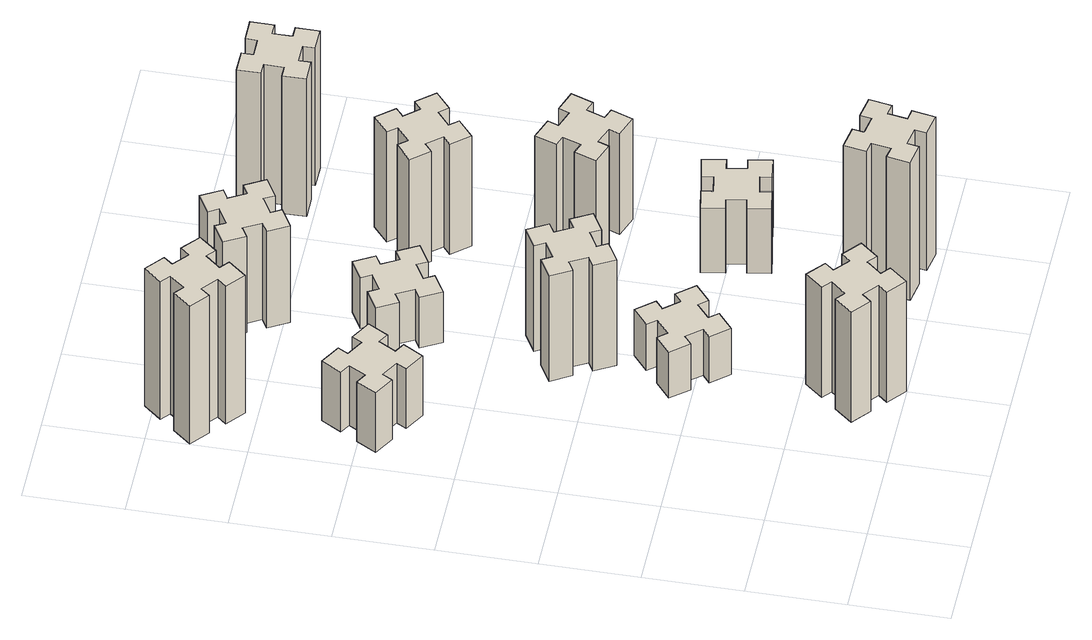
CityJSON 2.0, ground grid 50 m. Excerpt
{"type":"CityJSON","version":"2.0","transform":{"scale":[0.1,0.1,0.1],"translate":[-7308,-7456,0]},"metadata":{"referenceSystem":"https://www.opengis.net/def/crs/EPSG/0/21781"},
"CityObjects":{
"building1":{"type":"Building","attributes":{"class":"1000","function":"1000","usage":"1000","yearOfConstruction":2016,"roofType":"1000","measuredHeight":72,"storeysAboveGround":30,"storeysBelowGround":0},"geometry":[{"type":"Solid","lod":"1","boundaries":[[[[0,1,2,3,4,5,6,7,8,9,10,11,12,13,14,15,16,17,18,19]],[[17,16,20,21]],[[16,15,22,20]],[[15,14,23,22]],[[14,13,24,23]],[[13,12,25,24]],[[12,11,26,25]],[[11,10,27,26]],[[10,9,28,27]],[[9,8,29,28]],[[8,7,30,29]],[[7,6,31,30]],[[6,5,32,31]],[[5,4,33,32]],[[4,3,34,33]],[[3,2,35,34]],[[2,1,36,35]],[[1,0,37,36]],[[0,19,38,37]],[[19,18,39,38]],[[18,17,21,39]],[[24,25,26,27,28,29,30,31,32,33,34,35,36,37,38,39,21,20,22,23]]]]}]},
"building2":{"type":"Building","attributes":{"class":"1000","function":"1000","usage":"1000","yearOfConstruction":2016,"roofType":"1000","measuredHeight":39,"storeysAboveGround":30,"storeysBelowGround":0},"geometry":[{"type":"Solid","lod":"1","boundaries":[[[[40,41,42,43,44,45,46,47,48,49,50,51,52,53,54,55,56,57,58,59]],[[57,56,60,61]],[[56,55,62,60]],[[55,54,63,62]],[[54,53,64,63]],[[53,52,65,64]],[[52,51,66,65]],[[51,50,67,66]],[[50,49,68,67]],[[49,48,69,68]],[[48,47,70,69]],[[47,46,71,70]],[[46,45,72,71]],[[45,44,73,72]],[[44,43,74,73]],[[43,42,75,74]],[[42,41,76,75]],[[41,40,77,76]],[[40,59,78,77]],[[59,58,79,78]],[[58,57,61,79]],[[64,65,66,67,68,69,70,71,72,73,74,75,76,77,78,79,61,60,62,63]]]]}]},
"building3":{"type":"Building","attributes":{"class":"1000","function":"1000","usage":"1000","yearOfConstruction":2016,"roofType":"1000","measuredHeight":90,"storeysAboveGround":30,"storeysBelowGround":0},"geometry":[{"type":"Solid","lod":"1","boundaries":[[[[80,81,82,83,84,85,86,87,88,89,90,91,92,93,94,95,96,97,98,99]],[[97,96,100,101]],[[96,95,102,100]],[[95,94,103,102]],[[94,93,104,103]],[[93,92,105,104]],[[92,91,106,105]],[[91,90,107,106]],[[90,89,108,107]],[[89,88,109,108]],[[88,87,110,109]],[[87,86,111,110]],[[86,85,112,111]],[[85,84,113,112]],[[84,83,114,113]],[[83,82,115,114]],[[82,81,116,115]],[[81,80,117,116]],[[80,99,118,117]],[[99,98,119,118]],[[98,97,101,119]],[[104,105,106,107,108,109,110,111,112,113,114,115,116,117,118,119,101,100,102,103]]]]}]},
"building4":{"type":"Building","attributes":{"class":"1000","function":"1000","usage":"1000","yearOfConstruction":2016,"roofType":"1000","measuredHeight":30,"storeysAboveGround":30,"storeysBelowGround":0},"geometry":[{"type":"Solid","lod":"1","boundaries":[[[[120,121,122,123,124,125,126,127,128,129,130,131,132,133,134,135,136,137,138,139]],[[137,136,140,141]],[[136,135,142,140]],[[135,134,143,142]],[[134,133,144,143]],[[133,132,145,144]],[[132,131,146,145]],[[131,130,147,146]],[[130,129,148,147]],[[129,128,149,148]],[[128,127,150,149]],[[127,126,151,150]],[[126,125,152,151]],[[125,124,153,152]],[[124,123,154,153]],[[123,122,155,154]],[[122,121,156,155]],[[121,120,157,156]],[[120,139,158,157]],[[139,138,159,158]],[[138,137,141,159]],[[144,145,146,147,148,149,150,151,152,153,154,155,156,157,158,159,141,140,142,143]]]]}]},
"building5":{"type":"Building","attributes":{"class":"1000","function":"1000","usage":"1000","yearOfConstruction":2016,"roofType":"1000","measuredHeight":69,"storeysAboveGround":30,"storeysBelowGround":0},"geometry":[{"type":"Solid","lod":"1","boundaries":[[[[160,161,162,163,164,165,166,167,168,169,170,171,172,173,174,175,176,177,178,179]],[[177,176,180,181]],[[176,175,182,180]],[[175,174,183,182]],[[174,173,184,183]],[[173,172,185,184]],[[172,171,186,185]],[[171,170,187,186]],[[170,169,188,187]],[[169,168,189,188]],[[168,167,190,189]],[[167,166,191,190]],[[166,165,192,191]],[[165,164,193,192]],[[164,163,194,193]],[[163,162,195,194]],[[162,161,196,195]],[[161,160,197,196]],[[160,179,198,197]],[[179,178,199,198]],[[178,177,181,199]],[[184,185,186,187,188,189,190,191,192,193,194,195,196,197,198,199,181,180,182,183]]]]}]},
"building6":{"type":"Building","attributes":{"class":"1000","function":"1000","usage":"1000","yearOfConstruction":2016,"roofType":"1000","measuredHeight":33,"storeysAboveGround":30,"storeysBelowGround":0},"geometry":[{"type":"Solid","lod":"1","boundaries":[[[[200,201,202,203,204,205,206,207,208,209,210,211,212,213,214,215,216,217,218,219]],[[217,216,220,221]],[[216,215,222,220]],[[215,214,223,222]],[[214,213,224,223]],[[213,212,225,224]],[[212,211,226,225]],[[211,210,227,226]],[[210,209,228,227]],[[209,208,229,228]],[[208,207,230,229]],[[207,206,231,230]],[[206,205,232,231]],[[205,204,233,232]],[[204,203,234,233]],[[203,202,235,234]],[[202,201,236,235]],[[201,200,237,236]],[[200,219,238,237]],[[219,218,239,238]],[[218,217,221,239]],[[224,225,226,227,228,229,230,231,232,233,234,235,236,237,238,239,221,220,222,223]]]]}]},
"building7":{"type":"Building","attributes":{"class":"1000","function":"1000","usage":"1000","yearOfConstruction":2016,"roofType":"1000","measuredHeight":90,"storeysAboveGround":30,"storeysBelowGround":0},"geometry":[{"type":"Solid","lod":"1","boundaries":[[[[240,241,242,243,244,245,246,247,248,249,250,251,252,253,254,255,256,257,258,259]],[[257,256,260,261]],[[256,255,262,260]],[[255,254,263,262]],[[254,253,264,263]],[[253,252,265,264]],[[252,251,266,265]],[[251,250,267,266]],[[250,249,268,267]],[[249,248,269,268]],[[248,247,270,269]],[[247,246,271,270]],[[246,245,272,271]],[[245,244,273,272]],[[244,243,274,273]],[[243,242,275,274]],[[242,241,276,275]],[[241,240,277,276]],[[240,259,278,277]],[[259,258,279,278]],[[258,257,261,279]],[[264,265,266,267,268,269,270,271,272,273,274,275,276,277,278,279,261,260,262,263]]]]}]},
"building8":{"type":"Building","attributes":{"class":"1000","function":"1000","usage":"1000","yearOfConstruction":2016,"roofType":"1000","measuredHeight":63,"storeysAboveGround":30,"storeysBelowGround":0},"geometry":[{"type":"Solid","lod":"1","boundaries":[[[[280,281,282,283,284,285,286,287,288,289,290,291,292,293,294,295,296,297,298,299]],[[297,296,300,301]],[[296,295,302,300]],[[295,294,303,302]],[[294,293,304,303]],[[293,292,305,304]],[[292,291,306,305]],[[291,290,307,306]],[[290,289,308,307]],[[289,288,309,308]],[[288,287,310,309]],[[287,286,311,310]],[[286,285,312,311]],[[285,284,313,312]],[[284,283,314,313]],[[283,282,315,314]],[[282,281,316,315]],[[281,280,317,316]],[[280,299,318,317]],[[299,298,319,318]],[[298,297,301,319]],[[304,305,306,307,308,309,310,311,312,313,314,315,316,317,318,319,301,300,302,303]]]]}]},
"building9":{"type":"Building","attributes":{"class":"1000","function":"1000","usage":"1000","yearOfConstruction":2016,"roofType":"1000","measuredHeight":42,"storeysAboveGround":30,"storeysBelowGround":0},"geometry":[{"type":"Solid","lod":"1","boundaries":[[[[320,321,322,323,324,325,326,327,328,329,330,331,332,333,334,335,336,337,338,339]],[[337,336,340,341]],[[336,335,342,340]],[[335,334,343,342]],[[334,333,344,343]],[[333,332,345,344]],[[332,331,346,345]],[[331,330,347,346]],[[330,329,348,347]],[[329,328,349,348]],[[328,327,350,349]],[[327,326,351,350]],[[326,325,352,351]],[[325,324,353,352]],[[324,323,354,353]],[[323,322,355,354]],[[322,321,356,355]],[[321,320,357,356]],[[320,339,358,357]],[[339,338,359,358]],[[338,337,341,359]],[[344,345,346,347,348,349,350,351,352,353,354,355,356,357,358,359,341,340,342,343]]]]}]},
"building10":{"type":"Building","attributes":{"class":"1000","function":"1000","usage":"1000","yearOfConstruction":2016,"roofType":"1000","measuredHeight":66,"storeysAboveGround":30,"storeysBelowGround":0},"geometry":[{"type":"Solid","lod":"1","boundaries":[[[[360,361,362,363,364,365,366,367,368,369,370,371,372,373,374,375,376,377,378,379]],[[377,376,380,381]],[[376,375,382,380]],[[375,374,383,382]],[[374,373,384,383]],[[373,372,385,384]],[[372,371,386,385]],[[371,370,387,386]],[[370,369,388,387]],[[369,368,389,388]],[[368,367,390,389]],[[367,366,391,390]],[[366,365,392,391]],[[365,364,393,392]],[[364,363,394,393]],[[363,362,395,394]],[[362,361,396,395]],[[361,360,397,396]],[[360,379,398,397]],[[379,378,399,398]],[[378,377,381,399]],[[384,385,386,387,388,389,390,391,392,393,394,395,396,397,398,399,381,380,382,383]]]]}]},
"building11":{"type":"Building","attributes":{"class":"1000","function":"1000","usage":"1000","yearOfConstruction":2016,"roofType":"1000","measuredHeight":72,"storeysAboveGround":30,"storeysBelowGround":0},"geometry":[{"type":"Solid","lod":"1","boundaries":[[[[400,401,402,403,404,405,406,407,408,409,410,411,412,413,414,415,416,417,418,419]],[[417,416,420,421]],[[416,415,422,420]],[[415,414,423,422]],[[414,413,424,423]],[[413,412,425,424]],[[412,411,426,425]],[[411,410,427,426]],[[410,409,428,427]],[[409,408,429,428]],[[408,407,430,429]],[[407,406,431,430]],[[406,405,432,431]],[[405,404,433,432]],[[404,403,434,433]],[[403,402,435,434]],[[402,401,436,435]],[[401,400,437,436]],[[400,419,438,437]],[[419,418,439,438]],[[418,417,421,439]],[[424,425,426,427,428,429,430,431,432,433,434,435,436,437,438,439,421,420,422,423]]]]}]},
"building12":{"type":"Building","attributes":{"class":"1000","function":"1000","usage":"1000","yearOfConstruction":2016,"roofType":"1000","measuredHeight":90,"storeysAboveGround":30,"storeysBelowGround":0},"geometry":[{"type":"Solid","lod":"1","boundaries":[[[[440,441,442,443,444,445,446,447,448,449,450,451,452,453,454,455,456,457,458,459]],[[457,456,460,461]],[[456,455,462,460]],[[455,454,463,462]],[[454,453,464,463]],[[453,452,465,464]],[[452,451,466,465]],[[451,450,467,466]],[[450,449,468,467]],[[449,448,469,468]],[[448,447,470,469]],[[447,446,471,470]],[[446,445,472,471]],[[445,444,473,472]],[[444,443,474,473]],[[443,442,475,474]],[[442,441,476,475]],[[441,440,477,476]],[[440,459,478,477]],[[459,458,479,478]],[[458,457,461,479]],[[464,465,466,467,468,469,470,471,472,473,474,475,476,477,478,479,461,460,462,463]]]]}]}
},
"vertices":[
[876,193,0],[953,129,0],[914,83,0],[1006,6,0],[1083,98,0],[1037,136,0],[1102,213,0],[1148,174,0],[1225,266,0],[1133,343,0],[1094,297,0],[1018,362,0],[1056,408,0],[964,485,0],[887,393,0],[933,354,0],[869,278,0],[823,316,0],[746,224,0],[838,147,0],[869,278,720],[823,316,720],[933,354,720],[887,393,720],[964,485,720],[1056,408,720],[1018,362,720],[1094,297,720],[1133,343,720],[1225,266,720],[1148,174,720],[1102,213,720],[1037,136,720],[1083,98,720],[1006,6,720],[914,83,720],[953,129,720],[876,193,720],[838,147,720],[746,224,720],
[416,2367,0],[466,2454,0],[518,2424,0],[578,2528,0],[474,2588,0],[444,2536,0],[357,2586,0],[387,2638,0],[283,2698,0],[223,2594,0],[275,2564,0],[225,2477,0],[173,2507,0],[113,2403,0],[217,2343,0],[247,2395,0],[334,2345,0],[304,2293,0],[408,2233,0],[468,2337,0],[334,2345,390],[304,2293,390],[247,2395,390],[217,2343,390],[113,2403,390],[173,2507,390],[225,2477,390],[275,2564,390],[223,2594,390],[283,2698,390],[387,2638,390],[357,2586,390],[444,2536,390],[474,2588,390],[578,2528,390],[518,2424,390],[466,2454,390],[416,2367,390],[468,2337,390],[408,2233,390],
[136,3253,0],[213,3189,0],[174,3143,0],[266,3066,0],[343,3158,0],[297,3196,0],[362,3273,0],[408,3234,0],[485,3326,0],[393,3403,0],[354,3357,0],[278,3422,0],[316,3468,0],[224,3545,0],[147,3453,0],[193,3414,0],[129,3338,0],[83,3376,0],[6,3284,0],[98,3207,0],[129,3338,900],[83,3376,900],[193,3414,900],[147,3453,900],[224,3545,900],[316,3468,900],[278,3422,900],[354,3357,900],[393,3403,900],[485,3326,900],[408,3234,900],[362,3273,900],[297,3196,900],[343,3158,900],[266,3066,900],[174,3143,900],[213,3189,900],[136,3253,900],[98,3207,900],[6,3284,900],
[1018,969,0],[1094,1033,0],[1133,987,0],[1225,1064,0],[1148,1156,0],[1102,1118,0],[1037,1194,0],[1083,1233,0],[1006,1325,0],[914,1248,0],[953,1202,0],[876,1137,0],[838,1183,0],[746,1106,0],[823,1014,0],[869,1053,0],[933,976,0],[887,938,0],[964,846,0],[1056,923,0],[933,976,300],[887,938,300],[869,1053,300],[823,1014,300],[746,1106,300],[838,1183,300],[876,1137,300],[953,1202,300],[914,1248,300],[1006,1325,300],[1083,1233,300],[1037,1194,300],[1102,1118,300],[1148,1156,300],[1225,1064,300],[1133,987,300],[1094,1033,300],[1018,969,300],[1056,923,300],[964,846,300],
[865,1614,0],[915,1527,0],[863,1497,0],[923,1393,0],[1027,1453,0],[997,1505,0],[1084,1555,0],[1114,1503,0],[1218,1563,0],[1158,1667,0],[1106,1637,0],[1056,1724,0],[1108,1754,0],[1048,1858,0],[944,1798,0],[974,1746,0],[887,1696,0],[857,1748,0],[753,1688,0],[813,1584,0],[887,1696,690],[857,1748,690],[974,1746,690],[944,1798,690],[1048,1858,690],[1108,1754,690],[1056,1724,690],[1106,1637,690],[1158,1667,690],[1218,1563,690],[1114,1503,690],[1084,1555,690],[997,1505,690],[1027,1453,690],[923,1393,690],[863,1497,690],[915,1527,690],[865,1614,690],[813,1584,690],[753,1688,690],
[865,2454,0],[915,2367,0],[863,2337,0],[923,2233,0],[1027,2293,0],[997,2345,0],[1084,2395,0],[1114,2343,0],[1218,2403,0],[1158,2507,0],[1106,2477,0],[1056,2564,0],[1108,2594,0],[1048,2698,0],[944,2638,0],[974,2586,0],[887,2536,0],[857,2588,0],[753,2528,0],[813,2424,0],[887,2536,330],[857,2588,330],[974,2586,330],[944,2638,330],[1048,2698,330],[1108,2594,330],[1056,2564,330],[1106,2477,330],[1158,2507,330],[1218,2403,330],[1114,2343,330],[1084,2395,330],[997,2345,330],[1027,2293,330],[923,2233,330],[863,2337,330],[915,2367,330],[865,2454,330],[813,2424,330],[753,2528,330],
[1894,345,0],[1795,362,0],[1806,421,0],[1687,442,0],[1667,324,0],[1726,314,0],[1708,215,0],[1649,226,0],[1628,107,0],[1747,87,0],[1757,146,0],[1855,128,0],[1845,69,0],[1963,48,0],[1984,167,0],[1925,177,0],[1942,275,0],[2001,265,0],[2022,383,0],[1904,404,0],[1942,275,900],[2001,265,900],[1925,177,900],[1984,167,900],[1963,48,900],[1845,69,900],[1855,128,900],[1757,146,900],[1747,87,900],[1628,107,900],[1649,226,900],[1708,215,900],[1726,314,900],[1667,324,900],[1687,442,900],[1806,421,900],[1795,362,900],[1894,345,900],[1904,404,900],[2022,383,900],
[1106,3217,0],[1056,3304,0],[1108,3334,0],[1048,3438,0],[944,3378,0],[974,3326,0],[887,3276,0],[857,3328,0],[753,3268,0],[813,3164,0],[865,3194,0],[915,3107,0],[863,3077,0],[923,2973,0],[1027,3033,0],[997,3085,0],[1084,3135,0],[1114,3083,0],[1218,3143,0],[1158,3247,0],[1084,3135,630],[1114,3083,630],[997,3085,630],[1027,3033,630],[923,2973,630],[863,3077,630],[915,3107,630],[865,3194,630],[813,3164,630],[753,3268,630],[857,3328,630],[887,3276,630],[974,3326,630],[944,3378,630],[1048,3438,630],[1108,3334,630],[1056,3304,630],[1106,3217,630],[1158,3247,630],[1218,3143,630],
[1942,955,0],[1925,1054,0],[1984,1064,0],[1963,1182,0],[1845,1161,0],[1855,1102,0],[1757,1085,0],[1747,1144,0],[1628,1123,0],[1649,1005,0],[1708,1015,0],[1726,917,0],[1667,907,0],[1687,788,0],[1806,809,0],[1795,868,0],[1894,886,0],[1904,827,0],[2022,847,0],[2001,966,0],[1894,886,420],[1904,827,420],[1795,868,420],[1806,809,420],[1687,788,420],[1667,907,420],[1726,917,420],[1708,1015,420],[1649,1005,420],[1628,1123,420],[1747,1144,420],[1757,1085,420],[1855,1102,420],[1845,1161,420],[1963,1182,420],[1984,1064,420],[1925,1054,420],[1942,955,420],[2001,966,420],[2022,847,420],
[1910,1812,0],[1816,1846,0],[1837,1902,0],[1724,1943,0],[1683,1830,0],[1739,1810,0],[1705,1716,0],[1649,1737,0],[1607,1624,0],[1720,1583,0],[1741,1639,0],[1835,1605,0],[1814,1549,0],[1927,1507,0],[1968,1620,0],[1912,1641,0],[1946,1735,0],[2002,1714,0],[2043,1827,0],[1930,1868,0],[1946,1735,660],[2002,1714,660],[1912,1641,660],[1968,1620,660],[1927,1507,660],[1814,1549,660],[1835,1605,660],[1741,1639,660],[1720,1583,660],[1607,1624,660],[1649,1737,660],[1705,1716,660],[1739,1810,660],[1683,1830,660],[1724,1943,660],[1837,1902,660],[1816,1846,660],[1910,1812,660],[1930,1868,660],[2043,1827,660],
[1509,2433,0],[1573,2356,0],[1527,2318,0],[1604,2226,0],[1696,2303,0],[1658,2349,0],[1734,2413,0],[1773,2367,0],[1865,2444,0],[1788,2536,0],[1742,2498,0],[1677,2574,0],[1723,2613,0],[1646,2705,0],[1554,2628,0],[1593,2582,0],[1516,2517,0],[1478,2563,0],[1386,2486,0],[1463,2394,0],[1516,2517,720],[1478,2563,720],[1593,2582,720],[1554,2628,720],[1646,2705,720],[1723,2613,720],[1677,2574,720],[1742,2498,720],[1788,2536,720],[1865,2444,720],[1773,2367,720],[1734,2413,720],[1658,2349,720],[1696,2303,720],[1604,2226,720],[1527,2318,720],[1573,2356,720],[1509,2433,720],[1463,2394,720],[1386,2486,720],
[1775,3095,0],[1875,3095,0],[1875,3035,0],[1995,3035,0],[1995,3155,0],[1935,3155,0],[1935,3255,0],[1995,3255,0],[1995,3375,0],[1875,3375,0],[1875,3315,0],[1775,3315,0],[1775,3375,0],[1655,3375,0],[1655,3255,0],[1715,3255,0],[1715,3155,0],[1655,3155,0],[1655,3035,0],[1775,3035,0],[1715,3155,900],[1655,3155,900],[1715,3255,900],[1655,3255,900],[1655,3375,900],[1775,3375,900],[1775,3315,900],[1875,3315,900],[1875,3375,900],[1995,3375,900],[1995,3255,900],[1935,3255,900],[1935,3155,900],[1995,3155,900],[1995,3035,900],[1875,3035,900],[1875,3095,900],[1775,3095,900],[1775,3035,900],[1655,3035,900]
]}
